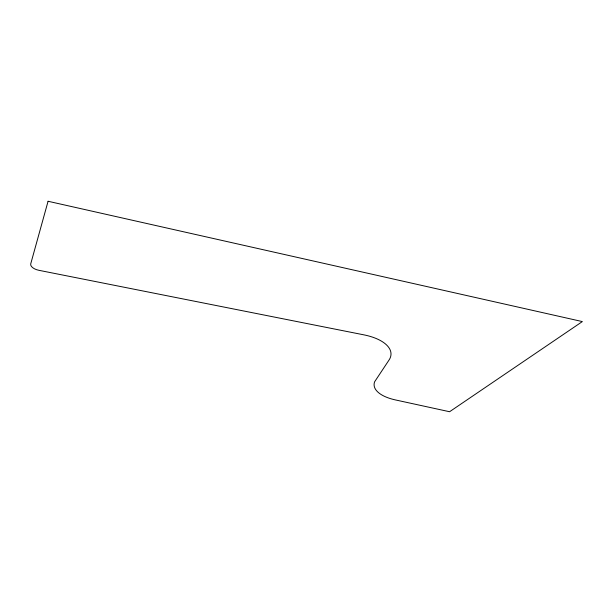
<?xml version="1.0" encoding="UTF-8"?>
<svg xmlns="http://www.w3.org/2000/svg" width="613" height="613" viewBox="0 0 613 613"><rect width="100%" height="100%" fill="white"/><g stroke="black" fill="none" stroke-linecap="round" stroke-linejoin="round"><path stroke-width="0.92" d="M48.075 201.271L30.734 263.828A8.927 4.452 12.4 0 0 38.826 270.295L363.777 334.828A44.075 20.558 0.4 0 1 388.964 360.145L374.62 381.792A41.807 18.068 -1.6 0 0 395.607 399.967L449.59 411.729L582.35 321.58L48.075 201.271"/></g></svg>
